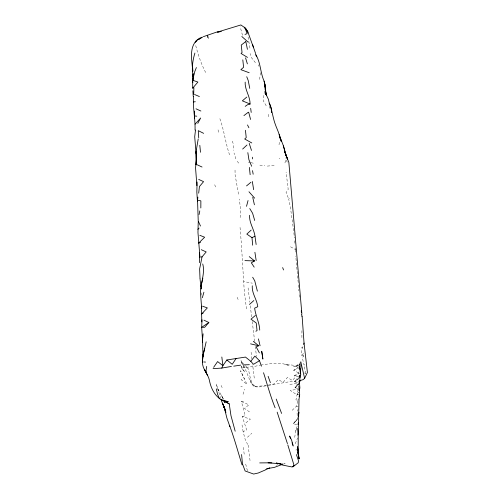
<?xml version="1.0" encoding="UTF-8"?>
<svg xmlns="http://www.w3.org/2000/svg" width="499" height="499" viewBox="0 0 499 499"><rect width="100%" height="100%" fill="white"/><g stroke="black" fill="none" stroke-linecap="round" stroke-linejoin="round"><path stroke-width="0.37" stroke-dasharray="2.5 1.87" d="M233.339 145.602L233.651 150.424M240.175 217.552L240.356 207.609L239.327 199.095M301.907 330.712L301.901 339.289M284.904 162.911L285.977 160.073L286.108 157.166M264.439 91.074L263.198 100.655L266.946 107.035M260.653 72.648L259.361 80.47M279.028 144.804L279.527 140.787M294.728 437.398L295.626 431.136L298.034 423.557M268.356 116.772L269.017 112.562M292.158 410.309L296.5 406.23L297.784 400.554L295.951 399.892L298.159 389.569M250.997 379.901L250.504 381.91L253.704 386.438L257.977 387.118L267.059 385.652M305.881 373.501L304.047 365.942L304.683 364.869L303.698 364.401L302.513 358.02L304.184 354.072M298.24 408.787L297.098 412.816L297.279 418.992L293.4 423.632L298.14 425.279M303.617 356.205L301.758 355.257L301.396 349.612L302.612 347.803L303.23 345.77M243.063 394.266L244.604 389.183M297.784 400.554L298.215 399.212M294.136 376.021L298.664 373.002L299.406 370.851M299.731 394.509L297.285 394.709L298.315 392.108M295.265 443.698L297.591 438.003M297.285 394.709L298.421 392.033M300.155 363.172L298.265 367.326L293.674 370.246L298.664 373.002M295.626 431.136L297.46 427.219M300.03 364.045L298.265 367.326L292.614 365.131L285.085 364.295L289.208 365.723C280.812 361.738 271.038 363.815 262.206 364.688M295.47 393.861L290.337 390.455L299.606 388.858L295.252 387.798L298.945 381.186M289.301 198.259L288.734 199.163L290.362 206.973L293.817 232.079M299.756 375.335L294.547 381.741L298.533 382.951M297.722 418.755L293.4 423.632L297.604 418.979M301.758 355.257L304.758 351.945M295.252 387.798L299.649 383.064M298.67 383.719L294.953 387.636L298.608 384.08M247.442 437.267L251.802 433.275M276.508 465.461L277.6 464.488M298.907 377.955L294.547 381.741L298.826 378.71M245.957 422.809L250.386 419.148L242.283 416.522L246.687 429.995L243.107 431.573L245.053 439.008L247.566 444.428M299.693 364.838L293.674 366.378L295.832 366.21L301.09 362.081M242.003 368.574L240.661 365.343L244.884 372.242L242.003 368.574L243.805 367.22L246.525 367.445L248.284 368.798L250.673 379.714L253.704 386.438L264.726 385.808L267.564 385.24M294.086 375.996L299.306 373.389M293.674 370.246L298.558 368.162M295.832 366.21L299.855 364.894M242.283 416.522L245.24 415.723L241.391 401.545L243.743 401.215M241.447 362.692L243.805 367.22L240.967 360.06L241.447 362.692L242.533 362.43L243.487 363.49M261.501 364.844L255.151 366.254L245.789 367.414M268.381 385.378L290.861 381.504L298.383 380.749M283.207 464.089L285.129 463.702L281.261 463.334M268.275 385.103L273.945 383.974L278.242 379.702L283.189 382.253L287.38 377.531L292.414 380.45L296.624 375.809L298.545 377.069M295.807 450.004L297.092 449.774M289.85 384.398L299.2 383.157M279.122 158.426L279.877 158.351M267.302 166.086L275.822 165.356M259.86 165.132L264.769 165.724M241.466 245.215L243.662 281.542L252.282 283.164M241.541 379.658L241.104 379.571L246.968 384.367L240.499 370.726L244.485 379.009M248.352 162.075L250.461 162.549M251.159 162.705L253.274 163.179M296.5 406.23L298.234 406.635M241.391 401.545L248.92 404.801L244.485 408.444L249.668 412.055M240.799 386.22L242.289 386.887M301.44 347.229L302.612 347.803M290.53 246.793L295.527 249.562M304.515 372.946L305.781 373.701M255.226 386.363L250.504 381.91L243.506 364.707M245.408 365.611L248.284 368.798M255.419 62.699L251.434 57.622L250.086 53.555M237.281 161.283L238.672 163.123M285.977 160.073L288.31 163.597M205.65 72.498C201.097 63.76 197.922 54.279 195.521 44.735M223.34 399.069L221.356 395.233L223.334 399.262M221.094 385.459L222.167 387.629M223.19 398.813L217.583 388.465L218.481 390.836L216.21 383.85L220.552 397.834M214.651 184.742L215.674 186.963M237.112 297.285L238.135 299.512M232.178 141.148L233.495 144.18M242.533 362.43L243.019 363.565M288.179 197.635L286.046 192.608L288.197 189.408L286.089 172.13M208.027 36.483L208.775 38.373L207.628 35.08M235.827 158.844L234.031 152.987M219.866 118.706C224.269 130.694 225.517 143.537 229.808 155.545M242.489 35.286L240.2 26.784M258.507 64.851L258.956 66.28M247.435 470.725L245.67 464.033M218.044 129.84L218.737 132.615M238.51 194.205L235.104 174.893L235.004 168.369M242.04 424.98L243.107 431.573M249.949 48.091L247.76 35.223M248.109 445.133L250.043 460.614M251.664 316.934L250.167 305.039M252.251 321.518L254.677 341.522M243.319 447.354L244.36 455.487M251.103 352.269L252.095 360.29M255.282 346.506L256.486 356.454M248.09 287.917L249.818 302.169M254.259 378.117L252.619 364.594M294.666 240.805L295.028 244.186M298.196 282.59L295.732 256.062M246.469 308.918L244.242 290.58L243.662 281.542M295.42 247.953L295.583 249.456M293.886 232.802L294.385 237.898M299.126 294.741L299.55 299.132M240.044 227.432L240.68 234.705M240.774 236.301L241.31 242.944M298.477 284.96L298.776 290.792M269.579 105.719L269.697 108.327M207.434 35.136L207.559 38.598L207.534 35.229M201.471 292.925L201.534 295.134M295.583 249.581L295.651 252.463"/><path stroke-width="0.75" d="M192.882 76.079C191.641 68.5 192.62 60.404 194.903 53.056M195.047 130.052C195.408 118.793 192.67 107.653 193.518 96.376M200.829 207.971L200.872 200.866L197.542 200.18L197.872 197.117M220.832 399.768L228.236 401.645C217.358 401.134 211.108 389.906 209.424 380.357C208.239 374.593 203.642 370.327 202.656 364.694C202.276 359.548 203.105 354.365 202.8 349.194M196.001 151.783L196.001 164.82M198.253 221.774L197.542 200.18M193.699 94.342L193.88 87.575L192.701 88.148L192.683 81.337M298.471 424.612L299.02 399.113L299.731 394.509M199.55 262.674L199.581 252.906M264.707 86.583L264.782 83.807L264.121 81.15L264.607 83.801M194.417 115.93L194.629 111.096L194.566 118.338L194.417 115.93L196.787 116.186M199.85 256.018L197.966 232.49L198.203 222.479M196.182 164.832L196.344 161.869M196.431 160.391L196.082 151.478M197.111 181.985L196.831 192.053L197.423 201.078M298.171 452.319L298.221 436.138L297.635 428.466M202.014 319.753L201.677 327.319L202.681 342.532M202.432 362.237L202.999 354.989L202.719 356.941L206.174 341.803M202.706 358.525L202.999 354.989M201.028 289.027C201.365 280.737 205.064 272.435 202.744 263.959M203.118 333.819L202.575 339.226L202.775 348.72M279.796 138.179C279.502 133.607 277.032 129.26 275.517 124.925C272.741 117.795 272.198 109.98 269.292 102.913M196.556 158.164L195.552 167.807L196.893 185.678M198.683 193.182L199.419 186.57L203.573 181.655L198.683 179.378M195.502 129.983L194.71 136.751L196.101 153.798M193.088 80.395L194.024 73.472L196.394 67.533M196.151 151.078L198.228 138.89M298.003 435.172L298.614 430.918L298.259 422.871M206.692 366.416L206.025 370.632L206.761 373.202L204.484 369.591L207.615 375.622M192.757 80.389L194.024 73.472M199.082 214.551L199.793 210.877M201.303 249.7L206.181 251.933L202.039 256.891L199.637 268.861L199.993 278.168M298.234 416.054L299.013 412.405M298.196 416.228L298.496 414.856M202.85 278.155L200.835 286.738L200.03 278.492M203.118 354.608L204.746 348.252M246.518 206.324L248.053 200.529M202.351 297.716L203.91 292.189M303.642 344.41L304.047 343.05L302.113 316.148M299.082 396.524L299.512 395.183M300.186 374.038L300.922 367.919L300.785 361.787L304.621 378.342L303.167 379.627L299.83 380.65M299.088 390.156L299.606 388.858M299.275 390.031L299.893 388.029L299.313 380.525L299.649 383.064M213.054 368.636L221.768 368.081L222.891 365.642L226.87 359.972L245.477 357.072L250.804 361.345L253.498 364.332L259.468 360.696L261.507 366.21M304.621 378.342L307.409 372.485L304.047 343.05M197.772 123.403L200.667 117.989L195.078 124.195M236.152 358.432L232.216 364.314L226.87 359.972M213.641 367.326L217.601 361.569L222.891 365.642L221.83 357.003M250.804 361.345L254.883 356.086L259.468 360.696M192.701 88.148L197.897 82.054L193.144 80.389M208.85 322.479L204.677 327.3L201.677 327.319L208.85 322.479L203.954 320.183M197.872 229.303L199.089 228.08M242.651 149.045L246.999 145.003M251.172 230.095L246.818 234.087L251.995 237.667L252.669 245.202M292.57 466.783L293.655 465.785M249.45 304.459L253.829 300.566M246.768 97.087L242.358 100.835L250.08 104.035C250.186 96.213 244.747 89.97 245.171 82.129M200.205 37.899C188.659 44.112 191.61 58.233 192.539 68.918L192.845 71.488M255.407 315.443L250.991 319.173L256.218 322.978L257.047 330.588L255.887 331.255M246.531 185.915L250.96 182.241M245.72 41.585L241.248 45.072L242.046 52.545L241.042 53.462L247.51 57.41M243.917 115.606L248.396 112.175M196.357 41.33L195.165 42.184L196.282 40.662L202.332 37.082L199.344 39.209M245.19 106.368L247.598 104.709L250.08 104.035M203.224 313.01L201.621 313.983L201.814 321.917M249.238 256.617L254.571 260.94L251.321 262.811L254.203 267.158M251.995 237.667L254.977 236.183C254.016 228.935 249.076 222.835 249.612 215.3M200.511 242.258L198.646 243.138L204.634 237.225L199.831 235.31M265.537 469.777L269.759 467.837M253.324 341.316L258.694 345.763L256.212 346.892L259.374 352.893M265.268 469.989L258.289 472.99L253.667 474.05L245.128 470.962L242.445 463.833L241.591 454.545M244.99 34.419L247.192 33.608L244.853 27.726L240.867 24.95L217.52 32.067L221.113 31.518M203.38 36.664L216.472 32.154L220.982 31.512M282.471 464.338L274.319 467.407L266.597 468.686M221.768 368.081L231.405 366.441M233.738 366.154L240.774 365.118M193.387 101.921L195.302 101.74M199.444 256.991L202.039 256.891M243.119 364.894L249.369 364.7M268.025 462.835L259.717 462.91M271.824 462.823L268.1 462.829L280.812 463.771L278.548 463.29M244.94 260.615L254.571 260.94M203.686 361.962L205.526 362.087M203.629 133.345L198.271 130.638L198.727 137.73M292.146 466.989L282.609 465.08L276.29 462.81M250.548 343.848L258.694 345.763M202.575 306.193L207.341 307.92L201.621 313.983L201.64 306.199L201.671 308.525L200.43 292.058L201.247 284.835L201.347 288.509M249.188 72.742L240.88 69.667L243.593 67.284L242.807 59.855M194.554 94.492L199.394 96.55M196.007 108.807L200.885 111.028M197.155 164.745L202.045 167.034M221.462 399.911L229.234 403.903L230.962 415.592L235.179 431.211M251.789 142.964L244.703 138.99L246.219 137.624L245.452 130.289M226.328 401.926L229.234 403.903M241.834 36.496L248.178 42.172M248.964 191.766L254.677 198.184M244.391 27.177L247.953 32.186L253.492 47.555L252.575 44.417M244.853 27.726L247.953 32.186L245.926 28.805L246.525 30.676M249.756 208.582L252.6 213.229L254.702 220.477M252.675 277.238L254.752 280.837L257.378 291.148M247.504 124.943L248.895 127.744M265.78 93.812L268.487 99.457L269.036 102.245M224.325 401.277L224.987 402.618L224.088 400.716M265.73 93.743L266.379 95.078L265.761 92.271M275.111 407.795C270.514 396.368 267.302 384.455 263.534 372.734M286.27 155.906L283.438 145.901L279.933 136.876L281.311 141.541L279.247 134.25M198.521 221.675L200.504 226.059M270.383 382.608L268.125 376.321M264.108 81.125C260.216 72.623 260.771 62.575 255.688 54.478L256.648 56.78M192.402 74.644L192.988 76.029M221.531 400.971L225.161 409.841L223.502 405.512L225.879 412.43L224.138 406.941L226.895 418.1L229.864 426.47L229.49 425.335C234.368 438.309 237.917 451.651 242.04 464.862M285.727 154.534L288.84 162.3L301.889 314.052M224.238 407.502L222.523 403.229L225.161 409.841M219.448 398.851L217.57 394.204L216.273 388.864M285.702 154.484L287.511 159.075L284.605 151.39L285.447 153.829M251.658 166.261L248.926 159.761L247.828 152.638M246.737 76.721L248.209 80.482L249.756 88.385M269.878 104.478L271.063 107.603L271.631 112.344L271.369 110.117M282.652 267.595L283.551 269.965M281.598 413.434L276.228 399.094M287.798 444.859L294.042 465.317L292.95 466.858L298.24 462.741L298.464 460.602L296.437 454.589M249.219 143.388L251.496 150.436M255.644 53.649L253.324 46.968M277.163 412.137L287.436 443.636M292.077 442.806L292.925 445.239M290.412 438.421L289.638 436.045L291.616 440.155L293.206 446.037M245.558 57.859L247.367 63.872M285.621 154.478L285.971 155.788M248.758 112.518L250.573 119.467M283.438 145.901L285.203 152.862M258.451 338.896L260.073 345.77M252.326 181.505L253.648 189.67M252.756 197.379L254.409 204.802M265.15 89.57L265.468 91.043M265.786 92.515L266.26 94.723L264.801 84.25L265.58 92.278L264.863 83.982M245.851 41.716L247.435 49.345M299.088 458.799L297.76 452.312L299.088 458.799L297.566 446.68L297.922 451.595M254.908 252.288L256.174 260.515M269.167 102.95L269.423 104.36M300.136 370.108L299.431 366.247L300.778 374.387L300.049 377.843L299.756 375.335L299.955 381.654M252.525 170.627L253.168 174.213M254.977 236.183L256.143 244.529M259.748 330.126C259.405 322.466 255.519 315.674 254.646 308.139L257.771 306.71C256.923 299.381 251.708 293.387 252.269 285.802M252.332 157.197L252.563 158.907M250.673 108.358L251.197 112.437M301.253 310.871L301.421 312.249M301.67 314.314L301.926 316.378M192.845 70.633L192.52 65.506M298.782 385.902L299.631 394.042M249.388 167.408L250.149 174.719M199.812 145.328L200.492 152.276M192.876 90.837L193.225 96.313M192.439 75.33L192.776 82.703M262.505 356.061L261.719 351.271L262.867 359.074L262.505 356.061"/></g></svg>
